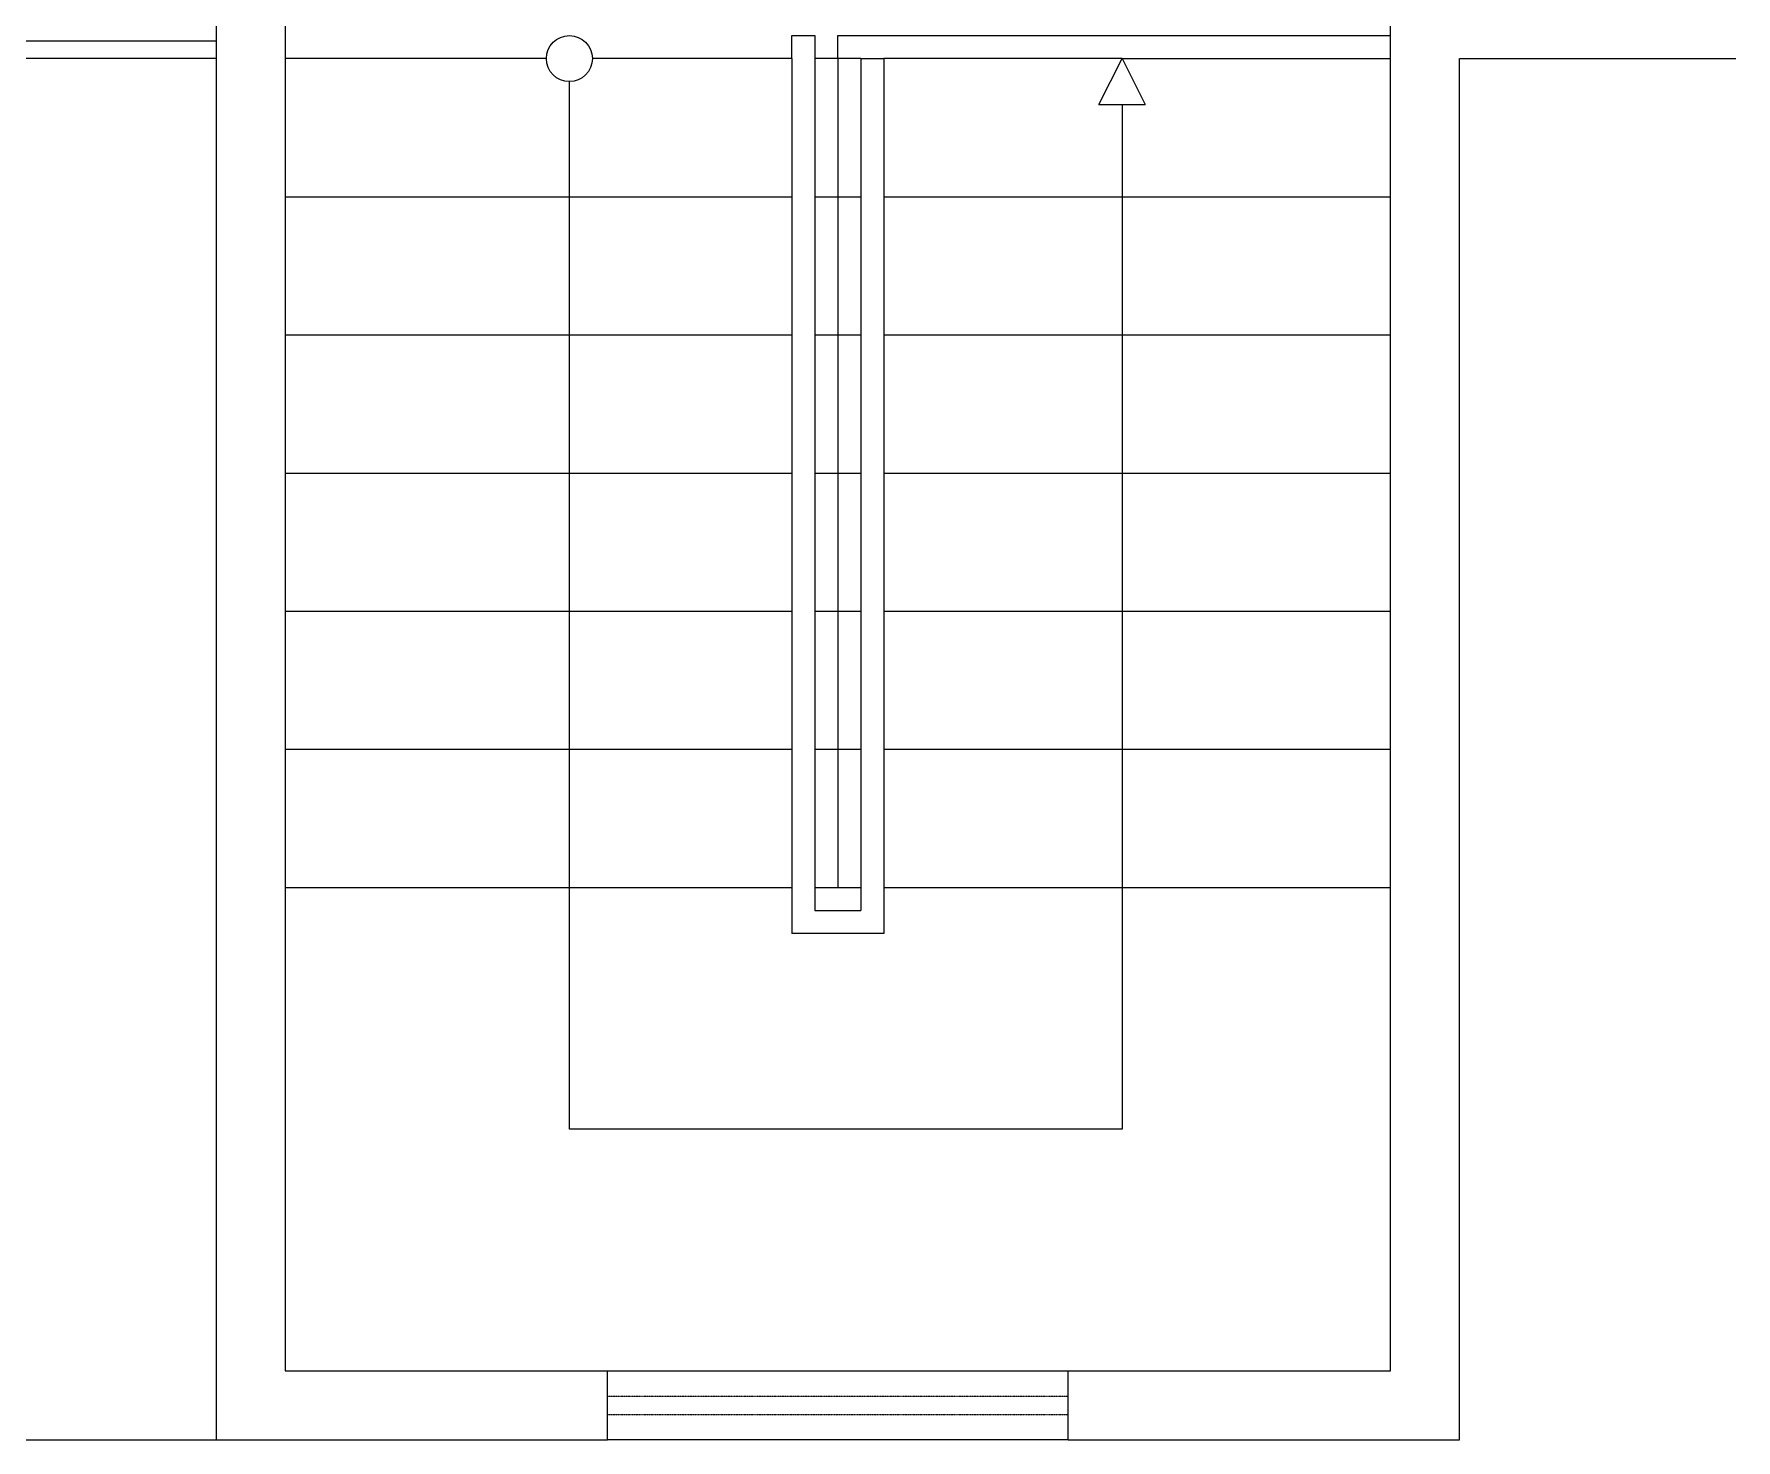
# Model space of a CAD drawing. Header units: millimetres. Extents: x -30673 to 129244, y -37020 to 10380.
# Drawn here: x -1891 to 1805, y -33470 to -30417 of the extents above; entities that cross this region are included whole.
import ezdxf

# ---------------------------------------------------------------- set-up
doc = ezdxf.new("R2010")
doc.units = ezdxf.units.MM
doc.header["$LTSCALE"] = 0.1
doc.linetypes.add('ACAD_ISO02W100', pattern=[15, 12, -3])
for name, color, linetype in [('detalhes', 1, 'Continuous'), ('elementos cortados', 6, 'Continuous'), ('grade', 8, 'Continuous'), ('projeção', 7, 'ACAD_ISO02W100')]:
    doc.layers.add(name, color=color, linetype=linetype)

msp = doc.modelspace()

# ---------------------------------------------------------------- linework, layer by layer
at = {"layer": 'detalhes', "ltscale": 0.1}
for p, q in [((-245.107, -30470.473), (-245.107, -30420.473)), ((-245.107, -30420.473), (-195.107, -30420.473)), ((-195.107, -30420.473), (-195.107, -30470.473)), ((-245.107, -30470.473), (-245.107, -32270.473)), ((-195.107, -30470.473), (-195.107, -32270.473)), ((-95.107, -30470.473), (-95.107, -32270.473)), ((-95.107, -30470.473), (-45.107, -30470.473)), ((-45.107, -30470.473), (-45.107, -32270.473)), ((421.776, -30570.473), (471.776, -30470.473)), ((471.776, -30470.473), (521.776, -30570.473)), ((-728.224, -32795.473), (-728.224, -30520.473)), ((421.776, -30570.473), (521.776, -30570.473)), ((421.776, -30570.473), (421.776, -30570.473)), ((471.776, -30570.473), (471.776, -32270.473)), ((-245.107, -32270.473), (-245.107, -32370.473)), ((-195.107, -32270.473), (-195.107, -32320.473)), ((-95.107, -32270.473), (-95.107, -32320.473)), ((-45.107, -32270.473), (-45.107, -32370.473)), ((471.776, -32270.473), (471.776, -32795.473)), ((-195.107, -32320.473), (-95.107, -32320.473)), ((-45.107, -32370.473), (-245.107, -32370.473)), ((471.776, -32795.473), (-728.224, -32795.473))]:
    msp.add_line(p, q, dxfattribs=at)
msp.add_circle((-728.224, -30470.473), 50, dxfattribs=at)
at = {"layer": 'elementos cortados', "ltscale": 0.1}
for p, q in [((-1495.107, -30320.473), (-1495.107, -30470.473)), ((1054.893, -30470.473), (1054.893, -30320.473)), ((-145.107, -30470.473), (-145.107, -30420.473)), ((-145.107, -30420.473), (1054.893, -30420.473)), ((-778.224, -30470.473), (-1345.107, -30470.473)), ((-245.107, -30470.473), (-678.224, -30470.473)), ((-95.107, -30470.473), (-195.107, -30470.473)), ((-145.107, -30470.473), (-145.107, -32270.473)), ((471.776, -30470.473), (-45.107, -30470.473)), ((1054.893, -33320.473), (1054.893, -30470.473)), ((1204.893, -30470.473), (1804.893, -30470.473)), ((1204.893, -33470.473), (1204.893, -30470.473)), ((-645.107, -33470.473), (-645.107, -33320.473)), ((-645.107, -33320.473), (354.893, -33320.473)), ((354.893, -33470.473), (354.893, -33320.473)), ((354.893, -33470.473), (-645.107, -33470.473)), ((1054.893, -33470.473), (1204.893, -33470.473))]:
    msp.add_line(p, q, dxfattribs=at)
at = {"layer": 'elementos cortados'}
for p, q in [((-1345.107, -30320.473), (-1345.107, -33320.473)), ((-1495.107, -30470.473), (-1495.107, -33470.473)), ((471.776, -30470.473), (1054.893, -30470.473)), ((-1345.107, -30770.473), (-245.107, -30770.473)), ((-195.107, -30770.473), (-95.107, -30770.473)), ((-45.107, -30770.473), (1054.893, -30770.473)), ((-1345.107, -31070.473), (-245.107, -31070.473)), ((-195.107, -31070.473), (-95.107, -31070.473)), ((-45.107, -31070.473), (1054.893, -31070.473)), ((-1345.107, -31370.473), (-245.107, -31370.473)), ((-195.107, -31370.473), (-95.107, -31370.473)), ((-45.107, -31370.473), (1054.893, -31370.473)), ((-1345.107, -31670.473), (-245.107, -31670.473)), ((-195.107, -31670.473), (-95.107, -31670.473)), ((-45.107, -31670.473), (1054.893, -31670.473)), ((-1345.107, -31970.473), (-245.107, -31970.473)), ((-195.107, -31970.473), (-95.107, -31970.473)), ((-45.107, -31970.473), (1054.893, -31970.473)), ((-1345.107, -32270.473), (-245.107, -32270.473)), ((-195.107, -32270.473), (-95.107, -32270.473)), ((-45.107, -32270.473), (1054.893, -32270.473)), ((-1345.107, -33320.473), (-645.107, -33320.473)), ((354.893, -33320.473), (1054.893, -33320.473)), ((-1495.107, -33470.473), (-1345.107, -33470.473)), ((-1345.107, -33470.473), (-645.107, -33470.473)), ((354.893, -33470.473), (1054.893, -33470.473))]:
    msp.add_line(p, q, dxfattribs=at)
at = {"layer": 'grade', "ltscale": 0.1}
for p, q in [((-1495.107, -30432.973), (-5395.891, -30432.973)), ((-1495.107, -30470.473), (-5645.107, -30470.473))]:
    msp.add_line(p, q, dxfattribs=at)
at = {"layer": 'projeção', "ltscale": 0.1}
for p, q in [((-645.107, -33375.473), (354.893, -33375.473)), ((-645.107, -33415.473), (354.893, -33415.473))]:
    msp.add_line(p, q, dxfattribs=at)
at = {"layer": 'projeção'}
msp.add_line((-8645.107, -33470.473), (-1495.107, -33470.473), dxfattribs=at)

doc.saveas('drawing.dxf')
